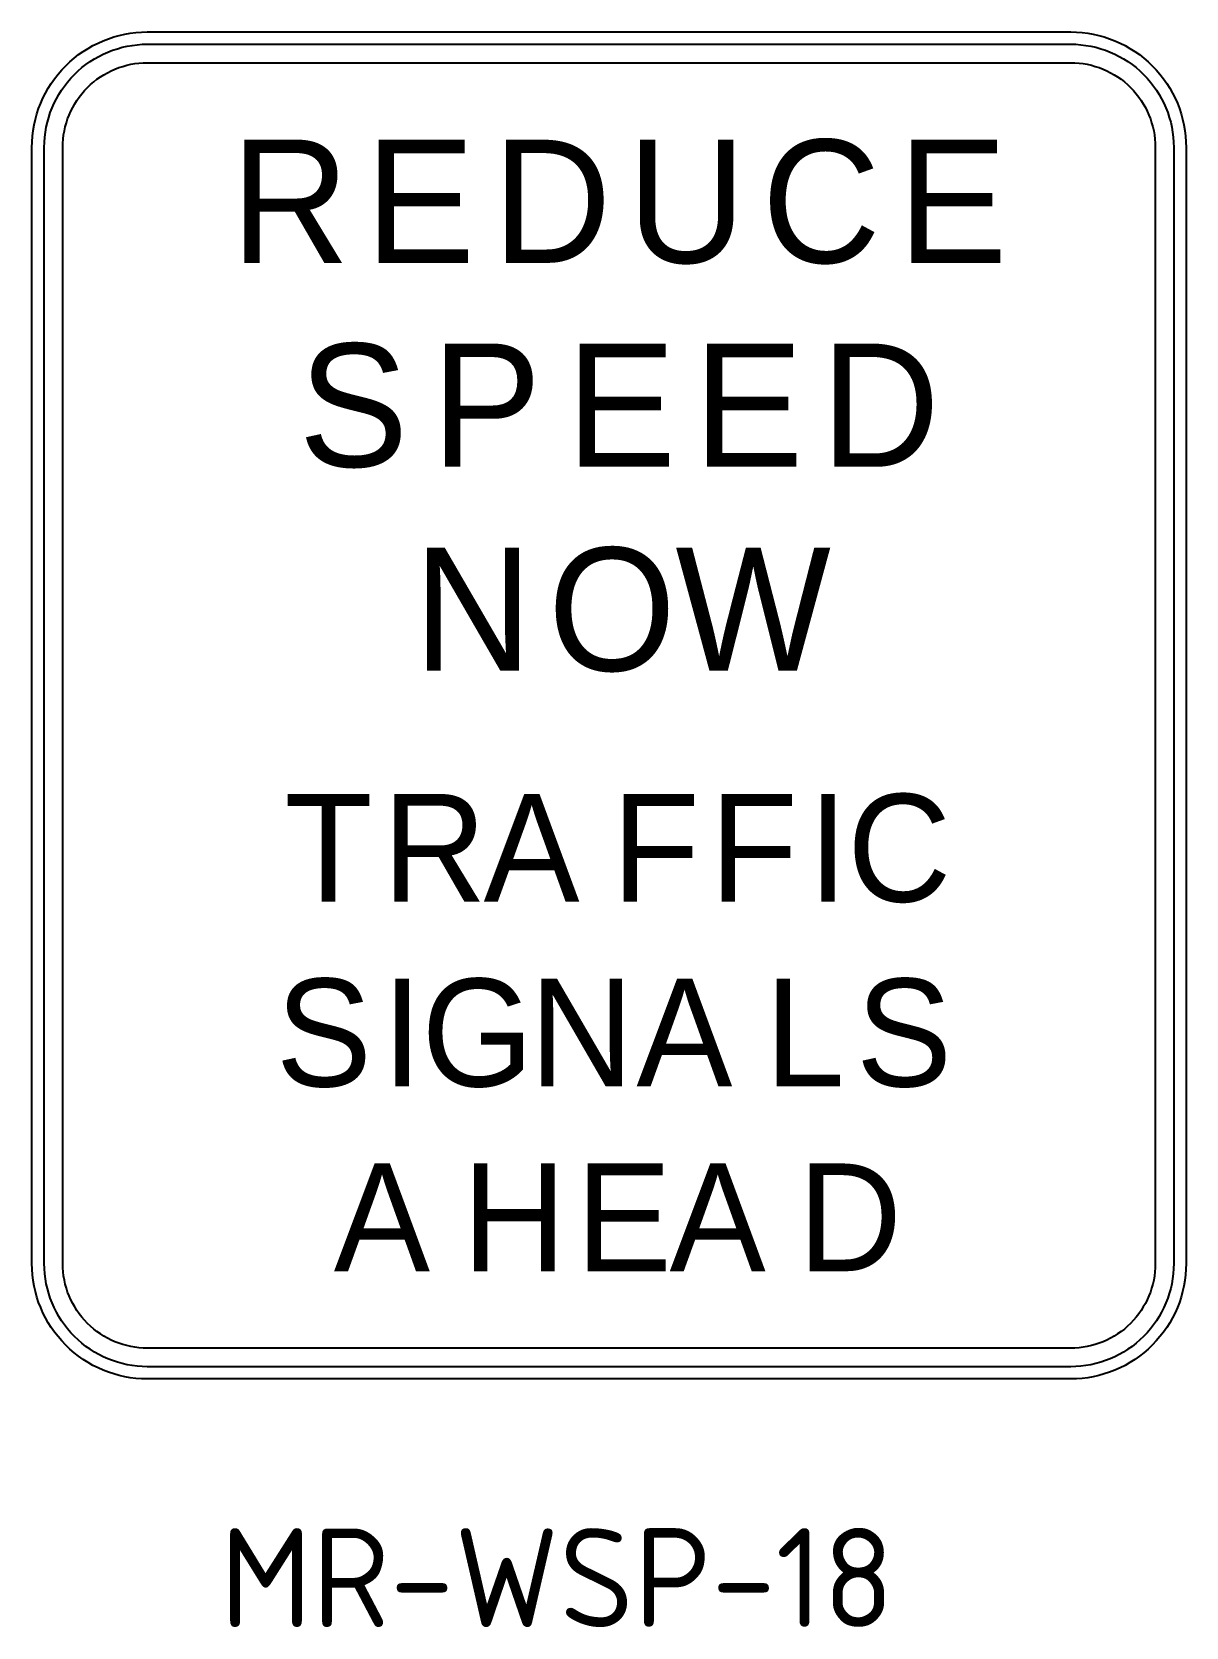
# Model space of a CAD drawing. Extents: x 144 to 244, y 129 to 268.
import ezdxf

# ---------------------------------------------------------------- set-up
doc = ezdxf.new("R2010")
doc.units = 0
doc.layers.add('L35', color=3, linetype='CONTINUOUS')
doc.layers.add('T25', color=1, linetype='CONTINUOUS')
doc.styles.add('ESERIES', font='Eseries.shx')
doc.styles.add('ISO', font='iso3098b.shx')

# ---------------------------------------------------------------- blocks, each defined once
blk = doc.blocks.new('BLK1')
at = {"layer": 'L35', "style": 'ESERIES'}
for s, p in [('R', (0, 0)), ('E', (11.66, 0)), ('D', (22.69, 0)), ('U', (34.35, 0)), ('C', (46.01, 0)), ('E', (57.79, 0))]:
    blk.add_text(s, height=10.67, dxfattribs=at).set_placement(p)
blk = doc.blocks.new('BLK2')
at = {"layer": 'L35', "style": 'ESERIES'}
for s, p in [('S', (0, 0)), ('P', (11.53, 0)), ('E', (23.19, 0)), ('E', (34.23, 0)), ('D', (45.26, 0))]:
    blk.add_text(s, height=10.67, dxfattribs=at).set_placement(p)
blk = doc.blocks.new('BLK3')
at = {"layer": 'L35', "style": 'ESERIES'}
for s, p in [('N', (0, 0)), ('O', (11.66, 0)), ('W', (22.7, 0))]:
    blk.add_text(s, height=10.67, dxfattribs=at).set_placement(p)
blk = doc.blocks.new('BLK4')
at = {"layer": 'L35', "style": 'ESERIES'}
for s, p in [('S', (0, 0)), ('I', (10.53, 0)), ('G', (14.43, 0)), ('N', (25.13, 0)), ('A', (35.7, 0)), ('L', (48.41, 0)), ('S', (57.45, 0))]:
    blk.add_text(s, height=10.67, dxfattribs=at).set_placement(p)
blk = doc.blocks.new('BLK7')
at = {"layer": 'L35', "style": 'ESERIES'}
for s, p in [('A', (0, 0)), ('H', (12.71, 0)), ('E', (23.95, 0)), ('A', (33.24, 0)), ('D', (45.95, 0))]:
    blk.add_text(s, height=10.67, dxfattribs=at).set_placement(p)

msp = doc.modelspace()

# ---------------------------------------------------------------- linework, layer by layer
at = {"layer": 'L35'}
for points in [[(143.59, 160.89), (143.59, 257.55, -0.414214), (153.59, 267.55), (233.59, 267.55, -0.414214), (243.59, 257.55), (243.59, 160.89, -0.414214), (233.59, 150.89), (153.59, 150.89, -0.414214)], [(144.66, 160.89), (144.66, 257.55, -0.414214), (153.59, 266.49), (233.59, 266.49, -0.414214), (242.52, 257.55), (242.52, 160.89, -0.414214), (233.59, 151.95), (153.59, 151.95, -0.414214)], [(146.26, 160.89), (146.26, 257.55, -0.414214), (153.59, 264.89), (233.59, 264.89, -0.414214), (240.92, 257.55), (240.92, 160.89, -0.414214), (233.59, 153.55), (153.59, 153.55, -0.414214)]]:
    msp.add_lwpolyline(points, format="xyb", close=True, dxfattribs=at)

# ---------------------------------------------------------------- block references
for name, p in [('BLK1', (160.81, 247.55)), ('BLK2', (166.69, 229.89)), ('BLK3', (176.64, 212.22))]:
    msp.add_blockref(name, p, dxfattribs=at)
at = {"layer": 'L35', "xscale": 0.875, "yscale": 0.875, "zscale": 0.875}
for name, p in [('BLK4', (164.72, 176.22)), ('BLK7', (169.75, 160.22))]:
    msp.add_blockref(name, p, dxfattribs=at)

# ---------------------------------------------------------------- texts
at = {"layer": 'L35', "style": 'ESERIES'}
for s, p in [('T', (165.48, 192.22)), ('R', (173.97, 192.22)), ('A', (182.72, 192.22)), ('F', (193.84, 192.22)), ('F', (202.33, 192.22)), ('I', (210.82, 192.22)), ('C', (214.23, 192.22))]:
    msp.add_text(s, height=9.33, dxfattribs=at).set_placement(p)
at = {"layer": 'T25', "color": 3, "style": 'ISO'}
msp.add_text('MR-WSP-18', height=8.566, dxfattribs=at).set_placement((159.89, 129.4))

doc.saveas('drawing.dxf')
